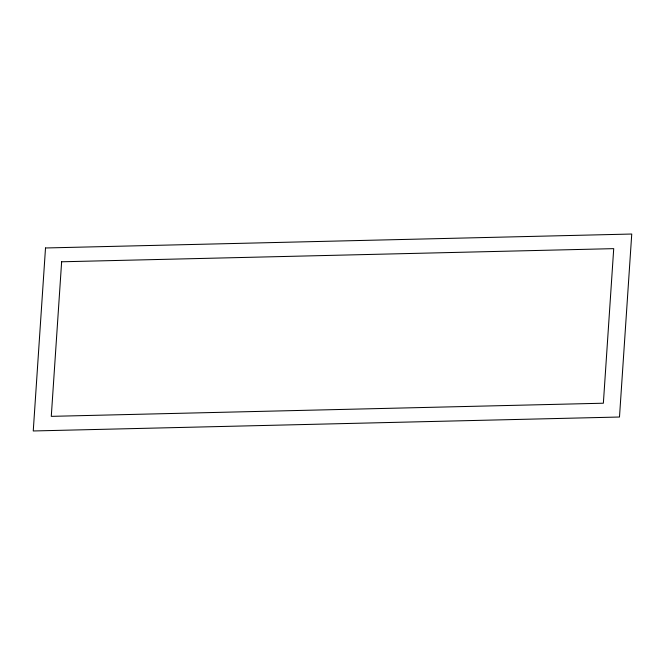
<?xml version="1.0" encoding="UTF-8"?>
<svg xmlns="http://www.w3.org/2000/svg" width="665" height="665" viewBox="0 0 665 665"><rect width="100%" height="100%" fill="white"/><g stroke="black" fill="none" stroke-linecap="round" stroke-linejoin="round"><path stroke-width="1" d="M45.511 247.978L33.25 430.97L619.489 417.022L631.75 234.03L45.511 247.978M61.637 261.786L51.28 416.357L603.363 403.214L613.72 248.644L61.637 261.786"/></g></svg>
